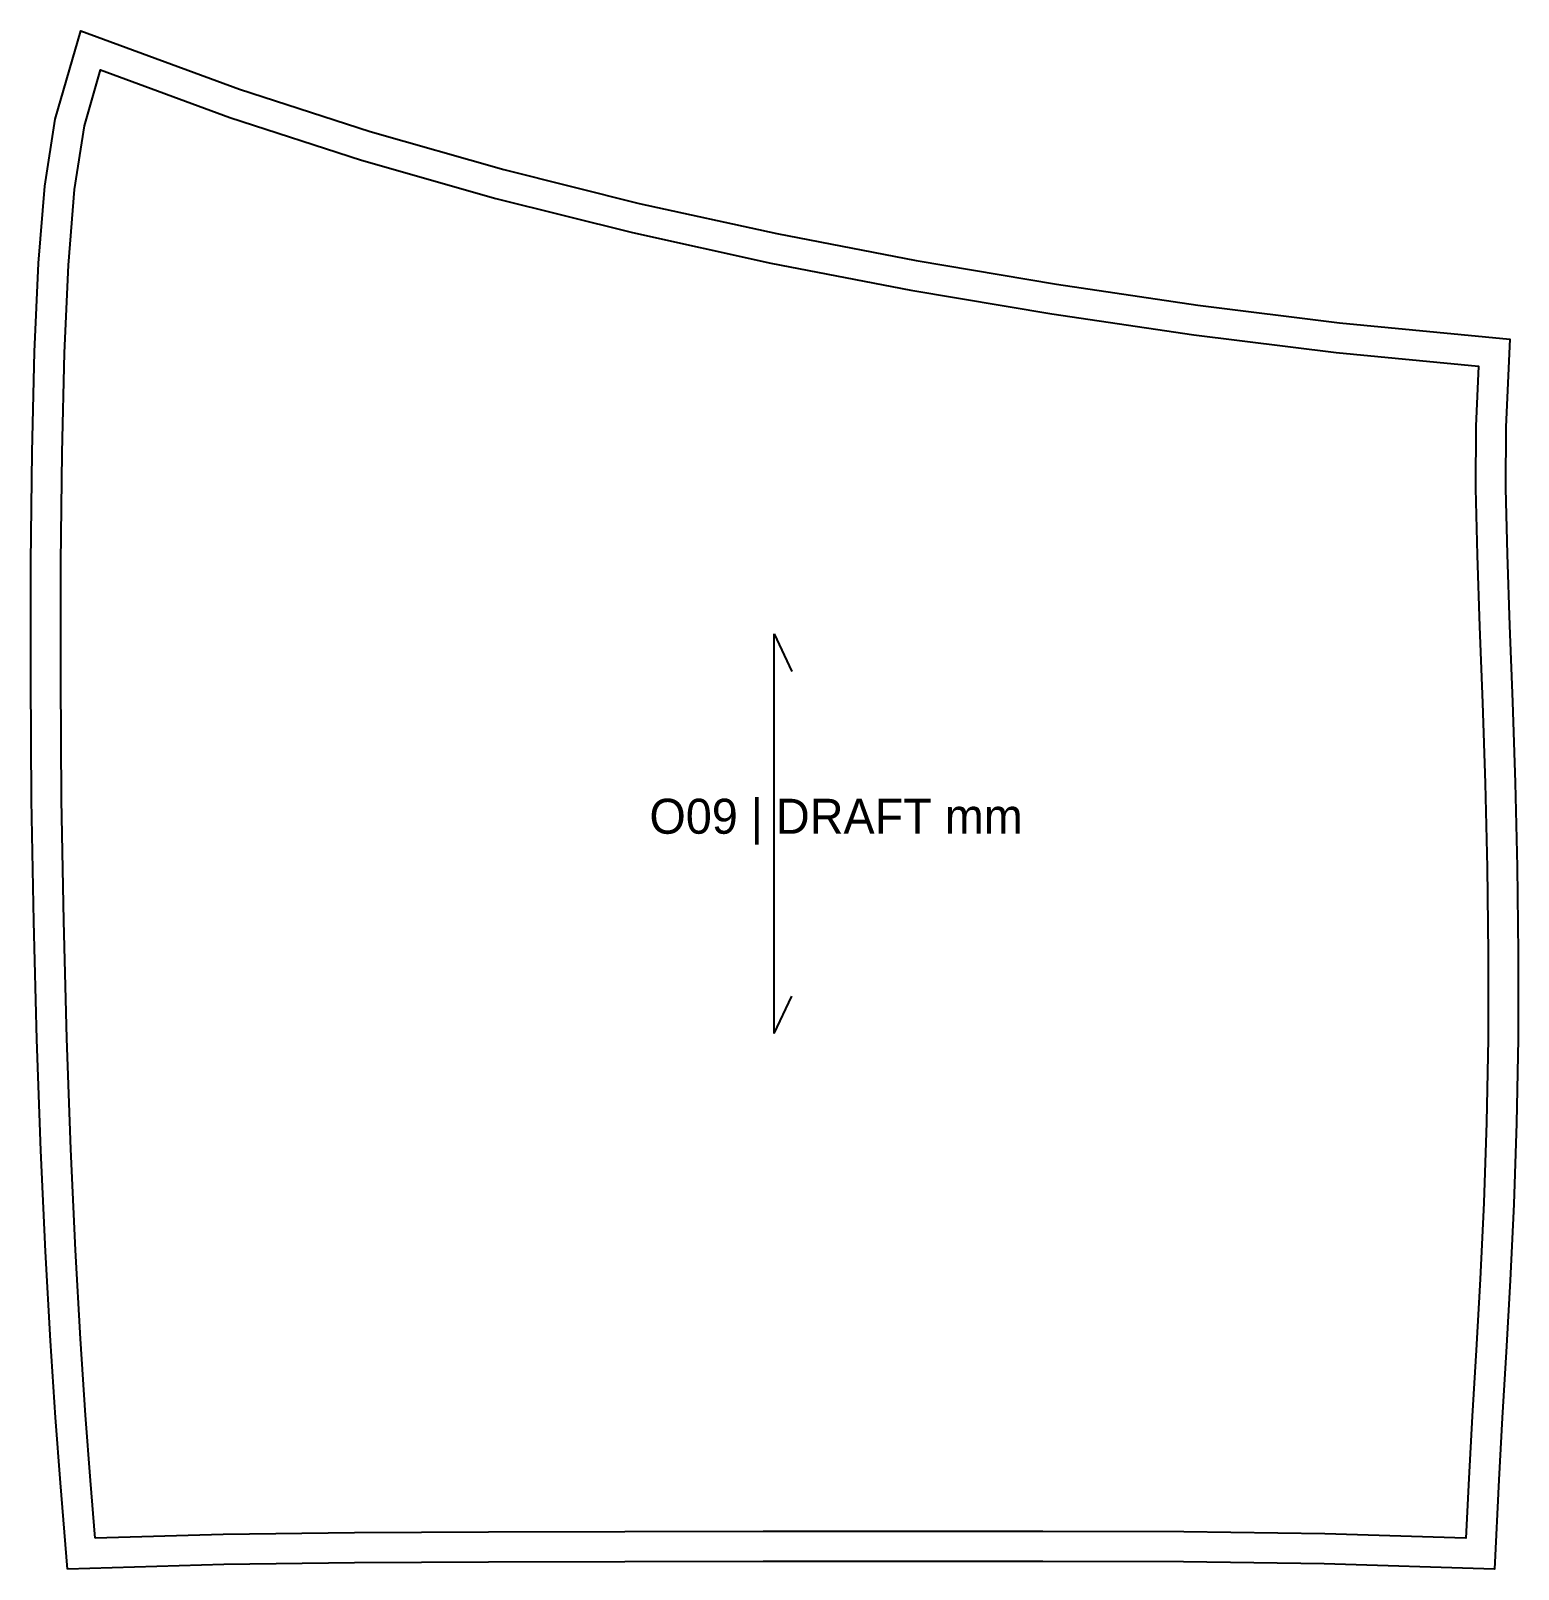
# Model space of a CAD drawing. Header units: millimetres. Extents: x -12 to 584, y -12 to 603.
import ezdxf

# ---------------------------------------------------------------- set-up
doc = ezdxf.new("R2010")
doc.units = ezdxf.units.MM
for name, color, linetype in [('CUT', 7, 'Continuous'), ('GRAIN', 1, 'Continuous'), ('LABEL', 7, 'Continuous'), ('SEW', 3, 'Continuous')]:
    doc.layers.add(name, color=color, linetype=linetype)

msp = doc.modelspace()

# ---------------------------------------------------------------- linework, layer by layer
at = {"layer": 'CUT'}
msp.add_lwpolyline([(2.74, -12.34), (-0.07, 22.28), (-2.04, 48.4), (-4.04, 79.07), (-6.04, 114.8), (-7.91, 155.29), (-9.55, 199.72), (-10.81, 246.89), (-11.64, 295.43), (-12, 343.86), (-11.91, 390.74), (-11.4, 434.77), (-10.46, 474.89), (-8.92, 510.43), (-6.43, 541.29), (-2.26, 568.09), (8.01, 603.48), (71.58, 580.15), (123.95, 563.12), (177.34, 547.9), (231.65, 534.34), (286.75, 522.26), (342.5, 511.51), (398.74, 501.99), (455.31, 493.65), (512, 486.59), (580.2, 480.07), (578.59, 444.87), (578.48, 420.29), (579.07, 393.93), (580.07, 365.46), (581.22, 334.88), (582.31, 302.48), (583.13, 268.75), (583.54, 234.32), (583.45, 199.89), (582.82, 166.15), (581.72, 133.75), (580.26, 103.17), (578.65, 74.66), (577.07, 48.21), (575.71, 23.39), (574.03, -12.37), (505.83, -10.2), (449.52, -9.46), (393.2, -9.23), (337.04, -9.23), (281.21, -9.29), (225.91, -9.39), (171.32, -9.53), (117.67, -9.81), (65.24, -10.45), (2.74, -12.34)], close=True, dxfattribs=at)
at = {"layer": 'GRAIN'}
for p, q in [((285.7, 202.05), (285.7, 362.05)), ((285.7, 362.05), (292.7, 347.05)), ((285.7, 202.05), (292.7, 217.05))]:
    msp.add_line(p, q, dxfattribs=at)
at = {"layer": 'SEW'}
msp.add_lwpolyline([(13.77, 0), (11.89, 23.21), (9.93, 49.24), (7.94, 79.8), (5.95, 115.41), (4.08, 155.79), (2.45, 200.1), (1.18, 247.16), (0.36, 295.58), (0, 343.89), (0.09, 390.66), (0.59, 434.56), (1.54, 474.49), (3.06, 509.69), (5.5, 539.88), (9.48, 565.49), (15.95, 587.78), (67.65, 568.81), (120.45, 551.64), (174.24, 536.31), (228.91, 522.66), (284.33, 510.51), (340.36, 499.7), (396.87, 490.14), (453.7, 481.76), (510.69, 474.66), (567.69, 469.21), (566.59, 445.17), (566.48, 420.19), (567.07, 393.59), (568.08, 365.02), (569.23, 334.45), (570.32, 302.13), (571.13, 268.53), (571.54, 234.26), (571.45, 200.01), (570.83, 166.47), (569.73, 134.24), (568.28, 103.79), (566.67, 75.36), (565.09, 48.89), (563.72, 24.01), (562.59, 0), (506.1, 1.8), (449.62, 2.54), (393.23, 2.77), (337.03, 2.77), (281.19, 2.71), (225.88, 2.61), (171.27, 2.47), (117.57, 2.19), (64.99, 1.55)], close=True, dxfattribs=at)

# ---------------------------------------------------------------- texts
at = {"layer": 'LABEL'}
msp.add_text('O09 | DRAFT mm', height=14, dxfattribs=at).set_placement((235.7, 282.05))

doc.saveas('drawing.dxf')
